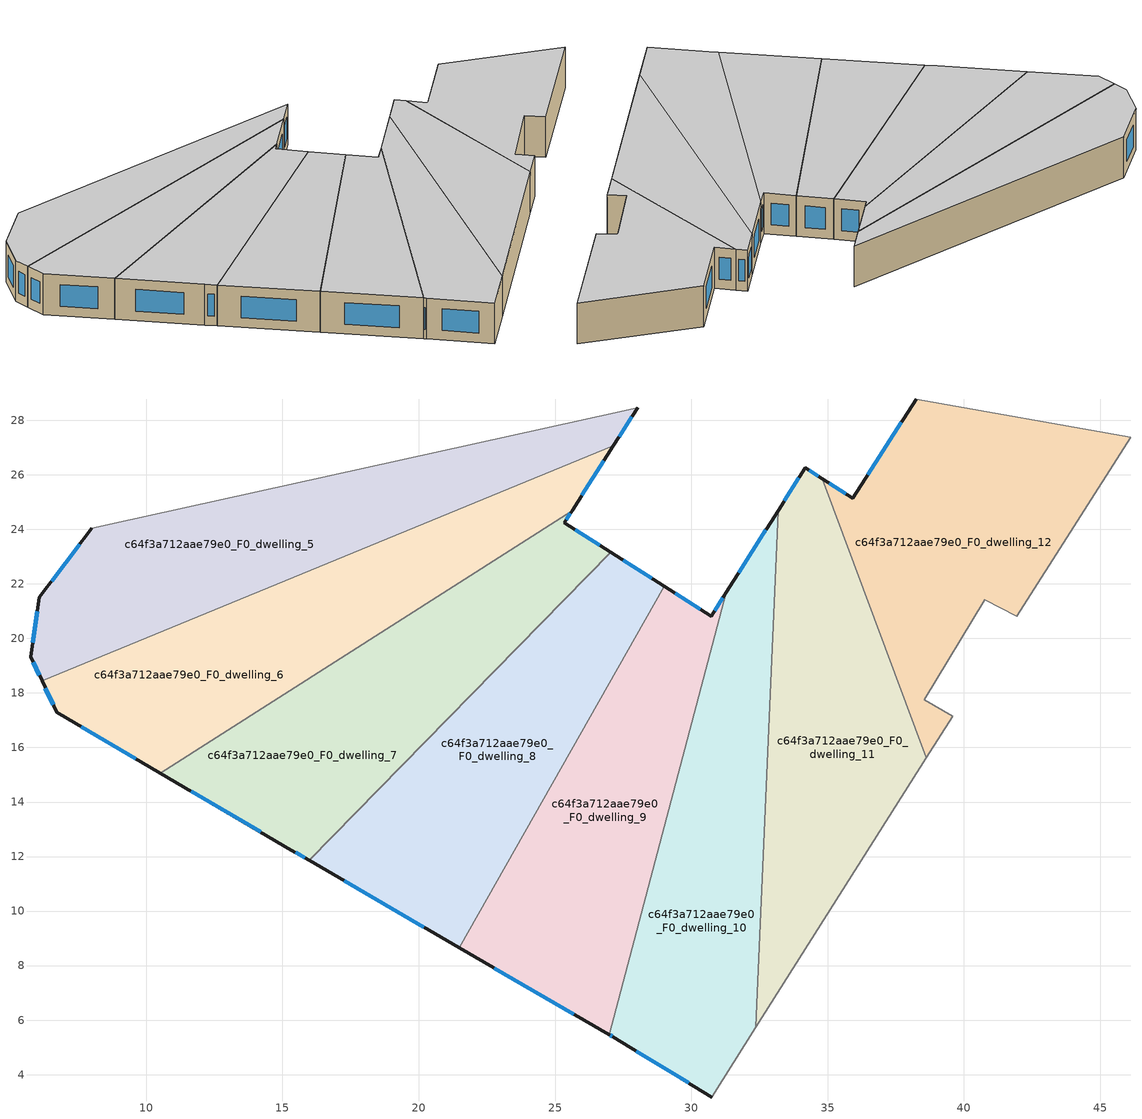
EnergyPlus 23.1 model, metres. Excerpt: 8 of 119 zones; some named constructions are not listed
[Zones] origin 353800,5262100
c64f3a712aae79e0_F0_dwelling_10
 floor ground (EU_floor_Construction): 33.18,24.68 32.37,5.74 30.75,3.18 27.12,5.38 26.99,5.46 31.29,21.7 z0
 wall outside (EU_wall_Construction): 26.99,5.46 27.12,5.38 30.75,3.18 / 33.18,24.68 31.29,21.7 z0:3
 wall adiabatic (EU_wall_Construction): 30.75,3.18 32.37,5.74 z0:3
 wall to c64f3a712aae79e0_F0_dwelling_9 (EU_wall_Construction): 31.29,21.7 26.99,5.46 z0:3
 wall to c64f3a712aae79e0_F0_dwelling_11 (EU_wall_Construction): 32.37,5.74 33.18,24.68 z0:3
 window (EU_Window_Construction): 27.02,5.44 27.09,5.4 / 32.74,23.98 31.73,22.4 / 27.98,4.87 29.9,3.7 z0.7:2.3
 ceiling to c64f3a712aae79e0_F1_dwelling_10 (EU_floor_Construction): 30.75,3.18 32.37,5.74 33.18,24.68 31.29,21.7 26.99,5.46 27.12,5.38 z3
c64f3a712aae79e0_F0_dwelling_11
 floor ground (EU_floor_Construction): 34.8,25.86 38.62,15.63 32.37,5.74 33.18,24.68 34.18,26.26 z0
 wall outside (EU_wall_Construction): 34.8,25.86 34.18,26.26 33.18,24.68 z0:3
 wall adiabatic (EU_wall_Construction): 32.37,5.74 38.62,15.63 z0:3
 wall to c64f3a712aae79e0_F0_dwelling_12 (EU_wall_Construction): 38.62,15.63 34.8,25.86 z0:3
 window (EU_Window_Construction): 33.95,25.89 33.41,25.05 / 34.66,25.95 34.33,26.16 z0.7:2.3
 ceiling to c64f3a712aae79e0_F1_dwelling_11 (EU_floor_Construction): 32.37,5.74 38.62,15.63 34.8,25.86 34.18,26.26 33.18,24.68 z3
c64f3a712aae79e0_F0_dwelling_12
 floor ground (EU_floor_Construction): 46.12,27.39 41.93,20.82 40.77,21.42 38.55,17.75 39.58,17.15 38.62,15.63 34.8,25.86 35.92,25.15 38.24,28.78 z0
 wall outside (EU_wall_Construction): 38.24,28.78 35.92,25.15 34.8,25.86 z0:3
 wall adiabatic (EU_wall_Construction): 38.62,15.63 39.58,17.15 38.55,17.75 40.77,21.42 41.93,20.82 46.12,27.39 z0:3
 wall to c64f3a712aae79e0_F0_dwelling_13 (EU_wall_Construction): 46.12,27.39 38.24,28.78 z0:3
 window (EU_Window_Construction): 35.66,25.31 35.07,25.69 / 37.7,27.93 36.47,26 z0.7:2.3
 ceiling to c64f3a712aae79e0_F1_dwelling_12 (EU_floor_Construction): 41.93,20.82 46.12,27.39 38.24,28.78 35.92,25.15 34.8,25.86 38.62,15.63 39.58,17.15 38.55,17.75 40.77,21.42 z3
c64f3a712aae79e0_F0_dwelling_5
 floor ground (EU_floor_Construction): 28.03,28.46 27.14,27.07 6.18,18.45 5.77,19.33 6.08,21.51 8.01,24.05 z0
 wall outside (EU_wall_Construction): 8.01,24.05 6.08,21.51 5.77,19.33 6.18,18.45 / 27.14,27.07 28.03,28.46 z0:3
 wall to c64f3a712aae79e0_F0_dwelling_4 (EU_wall_Construction): 28.03,28.46 8.01,24.05 z0:3
 wall to c64f3a712aae79e0_F0_dwelling_6 (EU_wall_Construction): 6.18,18.45 27.14,27.07 z0:3
 window (EU_Window_Construction): 7.56,23.45 6.53,22.11 / 27.35,27.4 27.82,28.13 / 5.87,19.12 6.09,18.65 / 6.01,21 5.84,19.84 z0.7:2.3
 ceiling to c64f3a712aae79e0_F1_dwelling_5 (EU_floor_Construction): 27.14,27.07 28.03,28.46 8.01,24.05 6.08,21.51 5.77,19.33 6.18,18.45 z3
c64f3a712aae79e0_F0_dwelling_6
 floor ground (EU_floor_Construction): 27.14,27.07 25.63,24.69 10.52,15.06 6.73,17.29 6.18,18.45 z0
 wall outside (EU_wall_Construction): 25.63,24.69 27.14,27.07 / 6.18,18.45 6.73,17.29 10.52,15.06 z0:3
 wall to c64f3a712aae79e0_F0_dwelling_7 (EU_wall_Construction): 10.52,15.06 25.63,24.69 z0:3
 window (EU_Window_Construction): 25.98,25.25 26.79,26.51 / 7.62,16.77 9.63,15.59 / 6.31,18.18 6.6,17.56 z0.7:2.3
 ceiling to c64f3a712aae79e0_F1_dwelling_6 (EU_floor_Construction): 25.63,24.69 27.14,27.07 6.18,18.45 6.73,17.29 10.52,15.06 z3
c64f3a712aae79e0_F0_dwelling_7
 floor ground (EU_floor_Construction): 25.63,24.69 25.34,24.24 27.04,23.16 15.98,11.86 15.33,12.24 10.52,15.06 z0
 wall outside (EU_wall_Construction): 27.04,23.16 25.34,24.24 25.63,24.69 / 10.52,15.06 15.33,12.24 15.98,11.86 z0:3
 wall to c64f3a712aae79e0_F0_dwelling_8 (EU_wall_Construction): 15.98,11.86 27.04,23.16 z0:3
 window (EU_Window_Construction): 25.41,24.35 25.56,24.59 / 26.65,23.41 25.74,23.99 / 15.48,12.15 15.83,11.95 / 11.65,14.4 14.2,12.9 z0.7:2.3
 ceiling to c64f3a712aae79e0_F1_dwelling_7 (EU_floor_Construction): 15.98,11.86 27.04,23.16 25.34,24.24 25.63,24.69 10.52,15.06 15.33,12.24 z3
c64f3a712aae79e0_F0_dwelling_8
 floor ground (EU_floor_Construction): 29.01,21.91 21.48,8.66 15.98,11.86 27.04,23.16 z0
 wall outside (EU_wall_Construction): 29.01,21.91 27.04,23.16 / 15.98,11.86 21.48,8.66 z0:3
 wall to c64f3a712aae79e0_F0_dwelling_9 (EU_wall_Construction): 21.48,8.66 29.01,21.91 z0:3
 window (EU_Window_Construction): 28.55,22.21 27.51,22.87 / 17.27,11.11 20.19,9.41 z0.7:2.3
 ceiling to c64f3a712aae79e0_F1_dwelling_8 (EU_floor_Construction): 21.48,8.66 29.01,21.91 27.04,23.16 15.98,11.86 z3
c64f3a712aae79e0_F0_dwelling_9
 floor ground (EU_floor_Construction): 31.29,21.7 26.99,5.46 21.48,8.66 29.01,21.91 30.73,20.82 z0
 wall outside (EU_wall_Construction): 31.29,21.7 30.73,20.82 29.01,21.91 / 21.48,8.66 26.99,5.46 z0:3
 window (EU_Window_Construction): 30.32,21.07 29.41,21.66 / 31.16,21.49 30.86,21.03 / 22.78,7.91 25.7,6.21 z0.7:2.3
 ceiling to c64f3a712aae79e0_F1_dwelling_9 (EU_floor_Construction): 26.99,5.46 31.29,21.7 30.73,20.82 29.01,21.91 21.48,8.66 z3
[SCHEDULE:FILE] Column Number=1; Rows to Skip at Top=0; Number of Hours of Data=8760; Column Separator=Comma; Interpolate to Timestep=No; Minutes per Item=60; Adjust Schedule for Daylight Savings=Yes
Name | File
EU_Step8_GainSchedule_c64f3a712aae79e0_F1_dwelling_5_f000 | ../../schedules/c64f3a712aae79e0/c64f3a712aae79e0_F1_dwelling_5_f000_gain.csv
EU_Step8_GainSchedule_c64f3a712aae79e0_F1_dwelling_6_f000 | ../../schedules/c64f3a712aae79e0/c64f3a712aae79e0_F1_dwelling_6_f000_gain.csv
EU_Step8_GainSchedule_c64f3a712aae79e0_F1_dwelling_7_f000 | ../../schedules/c64f3a712aae79e0/c64f3a712aae79e0_F1_dwelling_7_f000_gain.csv
EU_Step8_GainSchedule_c64f3a712aae79e0_F1_dwelling_8_f000 | ../../schedules/c64f3a712aae79e0/c64f3a712aae79e0_F1_dwelling_8_f000_gain.csv
EU_Step8_GainSchedule_c64f3a712aae79e0_F1_dwelling_9_f000 | ../../schedules/c64f3a712aae79e0/c64f3a712aae79e0_F1_dwelling_9_f000_gain.csv
EU_Step8_GainSchedule_c64f3a712aae79e0_F1_dwelling_10_f000 | ../../schedules/c64f3a712aae79e0/c64f3a712aae79e0_F1_dwelling_10_f000_gain.csv
EU_Step8_GainSchedule_c64f3a712aae79e0_F1_dwelling_11_f000 | ../../schedules/c64f3a712aae79e0/c64f3a712aae79e0_F1_dwelling_11_f000_gain.csv
EU_Step8_GainSchedule_c64f3a712aae79e0_F1_dwelling_12_f000 | ../../schedules/c64f3a712aae79e0/c64f3a712aae79e0_F1_dwelling_12_f000_gain.csv
EU_Step8_GainSchedule_c64f3a712aae79e0_F1_dwelling_13_f000 | ../../schedules/c64f3a712aae79e0/c64f3a712aae79e0_F1_dwelling_13_f000_gain.csv
EU_Step8_GainSchedule_c64f3a712aae79e0_F1_dwelling_14_f000 | ../../schedules/c64f3a712aae79e0/c64f3a712aae79e0_F1_dwelling_14_f000_gain.csv
EU_Step8_GainSchedule_c64f3a712aae79e0_F1_dwelling_15_f000 | ../../schedules/c64f3a712aae79e0/c64f3a712aae79e0_F1_dwelling_15_f000_gain.csv
EU_Step8_GainSchedule_c64f3a712aae79e0_F1_dwelling_16_f000 | ../../schedules/c64f3a712aae79e0/c64f3a712aae79e0_F1_dwelling_16_f000_gain.csv
EU_Step8_GainSchedule_c64f3a712aae79e0_F2_dwelling_13_f000 | ../../schedules/c64f3a712aae79e0/c64f3a712aae79e0_F2_dwelling_13_f000_gain.csv
EU_Step8_GainSchedule_c64f3a712aae79e0_F2_dwelling_14_f000 | ../../schedules/c64f3a712aae79e0/c64f3a712aae79e0_F2_dwelling_14_f000_gain.csv
EU_Step8_GainSchedule_c64f3a712aae79e0_F2_dwelling_15_f000 | ../../schedules/c64f3a712aae79e0/c64f3a712aae79e0_F2_dwelling_15_f000_gain.csv
EU_Step8_GainSchedule_c64f3a712aae79e0_F2_dwelling_16_f000 | ../../schedules/c64f3a712aae79e0/c64f3a712aae79e0_F2_dwelling_16_f000_gain.csv
EU_Step8_GainSchedule_c64f3a712aae79e0_F3_dwelling_0_f000 | ../../schedules/c64f3a712aae79e0/c64f3a712aae79e0_F3_dwelling_0_f000_gain.csv
EU_Step8_GainSchedule_c64f3a712aae79e0_F3_dwelling_1_f000 | ../../schedules/c64f3a712aae79e0/c64f3a712aae79e0_F3_dwelling_1_f000_gain.csv
EU_Step8_GainSchedule_c64f3a712aae79e0_F3_dwelling_2_f000 | ../../schedules/c64f3a712aae79e0/c64f3a712aae79e0_F3_dwelling_2_f000_gain.csv
EU_Step8_GainSchedule_c64f3a712aae79e0_F3_dwelling_3_f000 | ../../schedules/c64f3a712aae79e0/c64f3a712aae79e0_F3_dwelling_3_f000_gain.csv
EU_Step8_GainSchedule_c64f3a712aae79e0_F3_dwelling_4_f000 | ../../schedules/c64f3a712aae79e0/c64f3a712aae79e0_F3_dwelling_4_f000_gain.csv
EU_Step8_GainSchedule_c64f3a712aae79e0_F3_dwelling_5_f000 | ../../schedules/c64f3a712aae79e0/c64f3a712aae79e0_F3_dwelling_5_f000_gain.csv
EU_Step8_GainSchedule_c64f3a712aae79e0_F3_dwelling_6_f000 | ../../schedules/c64f3a712aae79e0/c64f3a712aae79e0_F3_dwelling_6_f000_gain.csv
EU_Step8_GainSchedule_c64f3a712aae79e0_F3_dwelling_7_f000 | ../../schedules/c64f3a712aae79e0/c64f3a712aae79e0_F3_dwelling_7_f000_gain.csv
EU_Step8_GainSchedule_c64f3a712aae79e0_F3_dwelling_8_f000 | ../../schedules/c64f3a712aae79e0/c64f3a712aae79e0_F3_dwelling_8_f000_gain.csv
EU_Step8_GainSchedule_c64f3a712aae79e0_F3_dwelling_9_f000 | ../../schedules/c64f3a712aae79e0/c64f3a712aae79e0_F3_dwelling_9_f000_gain.csv
EU_Step8_GainSchedule_c64f3a712aae79e0_F3_dwelling_10_f000 | ../../schedules/c64f3a712aae79e0/c64f3a712aae79e0_F3_dwelling_10_f000_gain.csv
EU_Step8_GainSchedule_c64f3a712aae79e0_F3_dwelling_11_f000 | ../../schedules/c64f3a712aae79e0/c64f3a712aae79e0_F3_dwelling_11_f000_gain.csv
EU_Step8_GainSchedule_c64f3a712aae79e0_F3_dwelling_12_f000 | ../../schedules/c64f3a712aae79e0/c64f3a712aae79e0_F3_dwelling_12_f000_gain.csv
EU_Step8_GainSchedule_c64f3a712aae79e0_F3_dwelling_13_f000 | ../../schedules/c64f3a712aae79e0/c64f3a712aae79e0_F3_dwelling_13_f000_gain.csv
EU_Step8_GainSchedule_c64f3a712aae79e0_F3_dwelling_14_f000 | ../../schedules/c64f3a712aae79e0/c64f3a712aae79e0_F3_dwelling_14_f000_gain.csv
EU_Step8_GainSchedule_c64f3a712aae79e0_F3_dwelling_15_f000 | ../../schedules/c64f3a712aae79e0/c64f3a712aae79e0_F3_dwelling_15_f000_gain.csv
EU_Step8_GainSchedule_c64f3a712aae79e0_F3_dwelling_16_f000 | ../../schedules/c64f3a712aae79e0/c64f3a712aae79e0_F3_dwelling_16_f000_gain.csv
EU_Step8_GainSchedule_c64f3a712aae79e0_F4_dwelling_16_f000 | ../../schedules/c64f3a712aae79e0/c64f3a712aae79e0_F4_dwelling_16_f000_gain.csv
EU_Step8_GainSchedule_c64f3a712aae79e0_F5_dwelling_0_f000 | ../../schedules/c64f3a712aae79e0/c64f3a712aae79e0_F5_dwelling_0_f000_gain.csv
EU_Step8_GainSchedule_c64f3a712aae79e0_F5_dwelling_1_f000 | ../../schedules/c64f3a712aae79e0/c64f3a712aae79e0_F5_dwelling_1_f000_gain.csv
EU_Step8_GainSchedule_c64f3a712aae79e0_F5_dwelling_2_f000 | ../../schedules/c64f3a712aae79e0/c64f3a712aae79e0_F5_dwelling_2_f000_gain.csv
EU_Step8_GainSchedule_c64f3a712aae79e0_F5_dwelling_3_f000 | ../../schedules/c64f3a712aae79e0/c64f3a712aae79e0_F5_dwelling_3_f000_gain.csv
EU_Step8_GainSchedule_c64f3a712aae79e0_F5_dwelling_4_f000 | ../../schedules/c64f3a712aae79e0/c64f3a712aae79e0_F5_dwelling_4_f000_gain.csv
EU_Step8_GainSchedule_c64f3a712aae79e0_F5_dwelling_5_f000 | ../../schedules/c64f3a712aae79e0/c64f3a712aae79e0_F5_dwelling_5_f000_gain.csv
EU_Step8_GainSchedule_c64f3a712aae79e0_F5_dwelling_6_f000 | ../../schedules/c64f3a712aae79e0/c64f3a712aae79e0_F5_dwelling_6_f000_gain.csv
EU_Step8_GainSchedule_c64f3a712aae79e0_F5_dwelling_7_f000 | ../../schedules/c64f3a712aae79e0/c64f3a712aae79e0_F5_dwelling_7_f000_gain.csv
EU_Step8_GainSchedule_c64f3a712aae79e0_F5_dwelling_8_f000 | ../../schedules/c64f3a712aae79e0/c64f3a712aae79e0_F5_dwelling_8_f000_gain.csv
EU_Step8_GainSchedule_c64f3a712aae79e0_F5_dwelling_9_f000 | ../../schedules/c64f3a712aae79e0/c64f3a712aae79e0_F5_dwelling_9_f000_gain.csv
EU_Step8_GainSchedule_c64f3a712aae79e0_F5_dwelling_10_f000 | ../../schedules/c64f3a712aae79e0/c64f3a712aae79e0_F5_dwelling_10_f000_gain.csv
EU_Step8_GainSchedule_c64f3a712aae79e0_F5_dwelling_11_f000 | ../../schedules/c64f3a712aae79e0/c64f3a712aae79e0_F5_dwelling_11_f000_gain.csv
EU_Step8_GainSchedule_c64f3a712aae79e0_F5_dwelling_12_f000 | ../../schedules/c64f3a712aae79e0/c64f3a712aae79e0_F5_dwelling_12_f000_gain.csv
EU_Step8_GainSchedule_c64f3a712aae79e0_F5_dwelling_13_f000 | ../../schedules/c64f3a712aae79e0/c64f3a712aae79e0_F5_dwelling_13_f000_gain.csv
EU_Step8_GainSchedule_c64f3a712aae79e0_F5_dwelling_14_f000 | ../../schedules/c64f3a712aae79e0/c64f3a712aae79e0_F5_dwelling_14_f000_gain.csv
EU_Step8_GainSchedule_c64f3a712aae79e0_F5_dwelling_15_f000 | ../../schedules/c64f3a712aae79e0/c64f3a712aae79e0_F5_dwelling_15_f000_gain.csv
EU_Step8_GainSchedule_c64f3a712aae79e0_F5_dwelling_16_f000 | ../../schedules/c64f3a712aae79e0/c64f3a712aae79e0_F5_dwelling_16_f000_gain.csv
